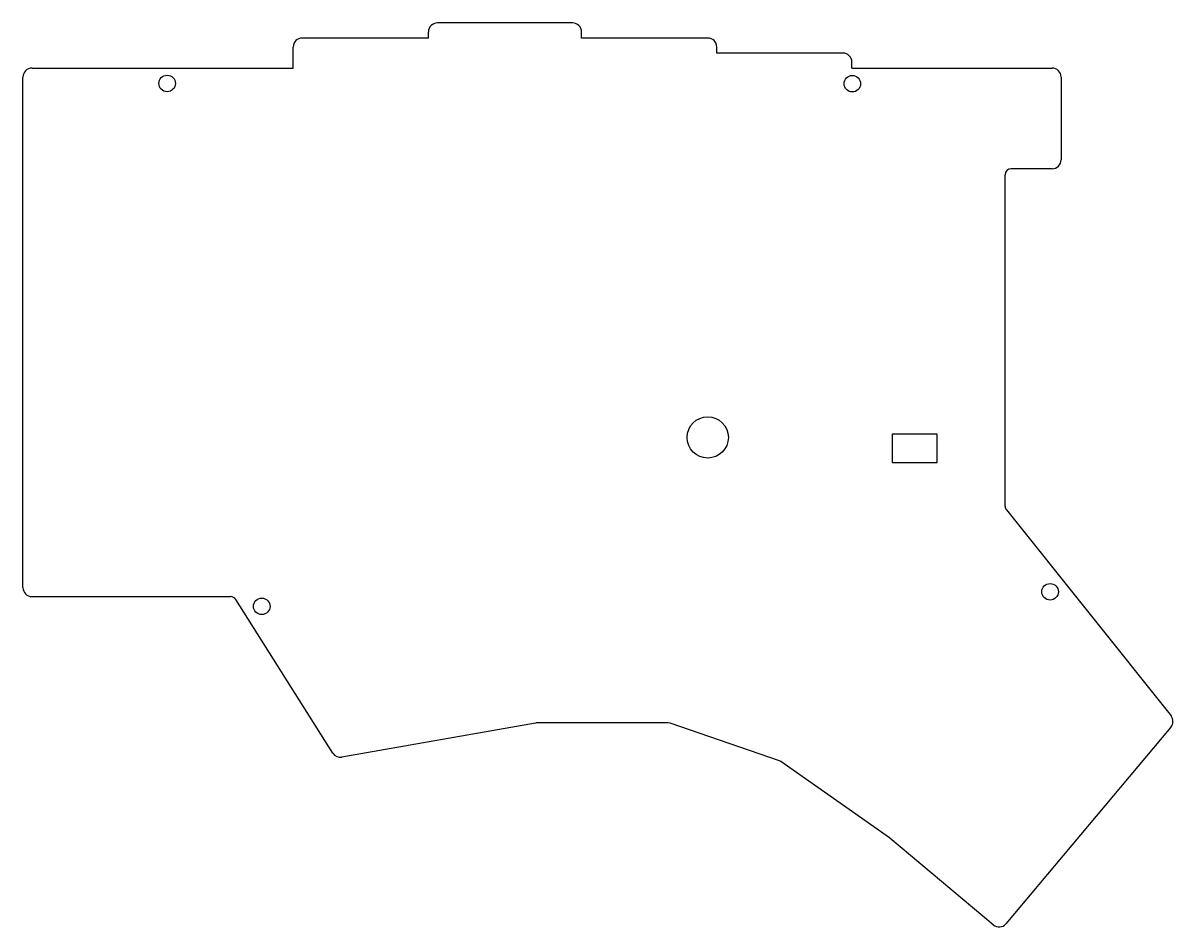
# Model space of a CAD drawing. Header units: millimetres. Extents: x 90 to 243, y -154 to -33.
import ezdxf

# ---------------------------------------------------------------- set-up
doc = ezdxf.new("R2010")
doc.units = ezdxf.units.MM

msp = doc.modelspace()

# ---------------------------------------------------------------- linework, layer by layer
for p, q in [((163, -33.3), (145, -33.3)), ((143.8, -35.3), (143.8, -34.5)), ((164.2, -35.3), (164.2, -34.5)), ((125.8, -39.3), (125.8, -36.5)), ((143.8, -35.3), (127, -35.3)), ((181, -35.3), (164.2, -35.3)), ((182.2, -37.3), (182.2, -36.5)), ((199, -37.3), (182.2, -37.3)), ((91, -39.3), (125.8, -39.3)), ((200.2, -39.3), (200.2, -38.5)), ((200.2, -39.3), (226.87, -39.3)), ((89.8, -108.5), (89.8, -40.5)), ((228.07, -40.5), (228.07, -51.51)), ((220.6, -97.65), (220.6, -53.51)), ((226.87, -52.71), (221.4, -52.71)), ((211.57, -88.05), (205.57, -88.05)), ((205.57, -88.05), (205.57, -91.85)), ((211.57, -91.85), (211.57, -88.05)), ((205.57, -91.85), (211.57, -91.85)), ((220.78, -98.15), (242.71, -125.58)), ((91, -109.7), (117.45, -109.7)), ((131.05, -130.54), (118.13, -110.07)), ((158.06, -126.55), (132.28, -131.08)), ((175.69, -126.53), (158.2, -126.53)), ((175.99, -126.57), (175.69, -126.53)), ((190.54, -131.57), (175.99, -126.57)), ((242.69, -127.1), (220.72, -153.28)), ((205.22, -141.84), (190.74, -131.67)), ((219.03, -153.43), (205.27, -141.89))]:
    msp.add_line(p, q)
for centre, radius in [((109, -41.35), 1.1), ((200.26, -41.39), 1.1), ((181, -88.5), 2.75), ((226.6, -109.06), 1.1), ((121.6, -111), 1.1)]:
    msp.add_circle(centre, radius)
for centre, radius, start, end in [((145, -34.5), 1.2, 90, 180), ((163, -34.5), 1.2, 0, 90), ((127, -36.5), 1.2, 90, 180), ((181, -36.5), 1.2, 0, 90), ((199, -38.5), 1.2, 0, 90), ((91, -40.5), 1.2, 90, 180), ((226.87, -40.5), 1.2, 0, 90), ((226.87, -51.51), 1.2, 270, 360), ((221.4, -53.51), 0.8, 90, 180), ((221.4, -97.65), 0.8, 180, 218.6485), ((91, -108.5), 1.2, 180, 270), ((117.45, -110.5), 0.8, 32.2808, 90), ((241.77, -126.33), 1.2, 320, 398.6485), ((158.2, -127.33), 0.8, 90, 99.9749), ((132.07, -129.9), 1.2, 212.2808, 279.9749), ((190.28, -132.32), 0.8, 54.9194, 71.0557), ((204.76, -142.5), 0.8, 50.0128, 54.9065), ((219.8, -152.51), 1.2, 230, 320)]:
    msp.add_arc(centre, radius, start, end)

doc.saveas('drawing.dxf')
